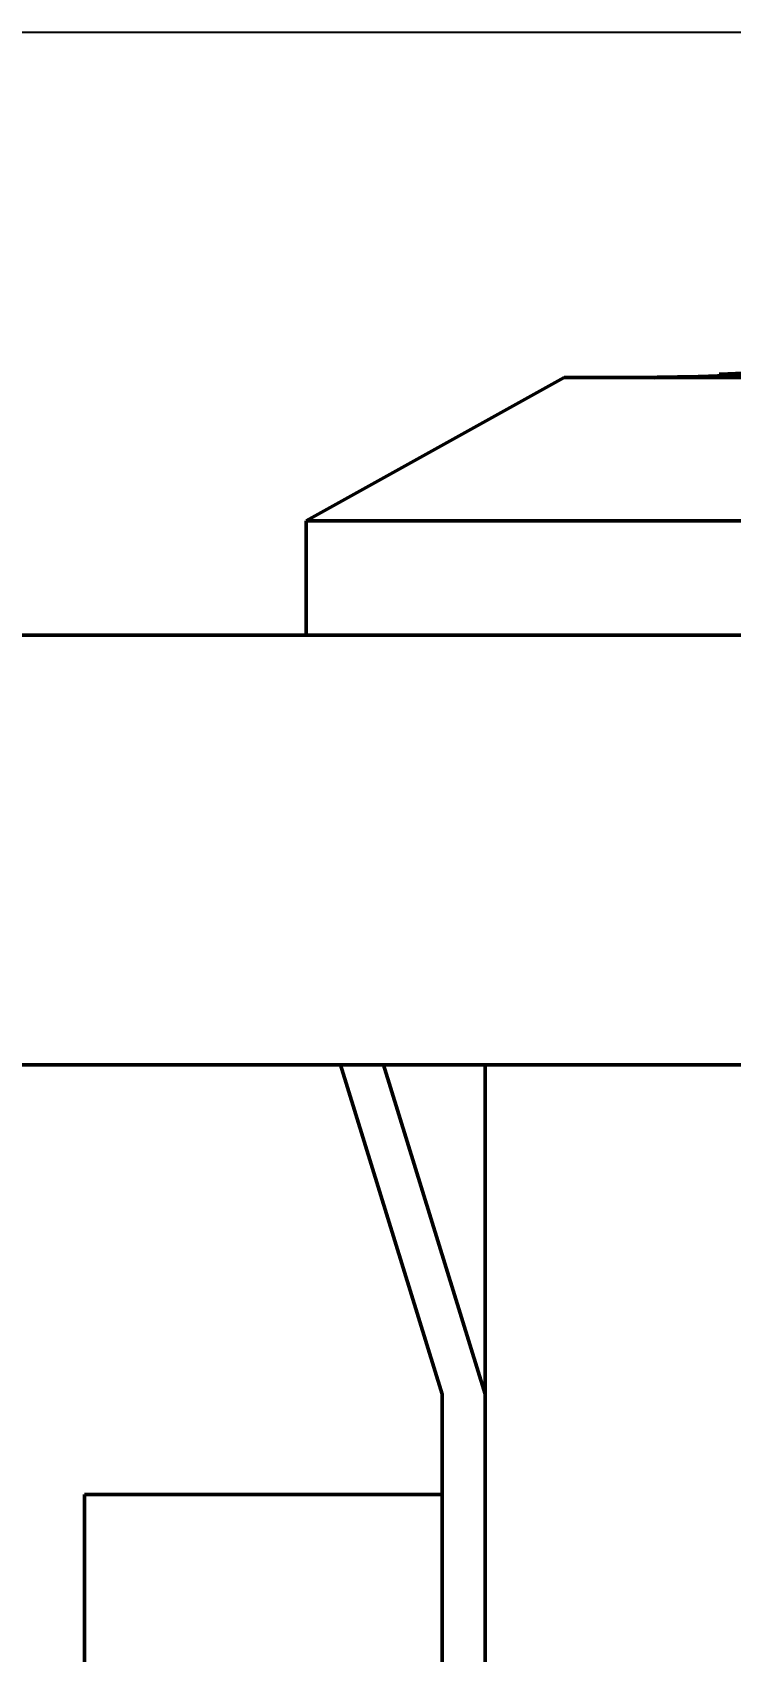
# Model space of a CAD drawing. Header units: millimetres. Extents: x -86 to 841, y -58 to 594.
# Drawn here: x 390.05 to 394.93, y 310.52 to 321.83 of the extents above; entities that cross this region are included whole.
import ezdxf

# ---------------------------------------------------------------- set-up
doc = ezdxf.new("R2010")
doc.units = ezdxf.units.MM
doc.layers.add('Dimension (ISO)', color=7, linetype='Continuous', lineweight=25)
doc.layers.add('Visible (ISO)', color=7, linetype='Continuous', lineweight=50)
doc.styles.add('Note Text (ISO)', font='tahoma.ttf')
doc.dimstyles.new('Default (ISO)', dxfattribs={"dimtxt": 3.5, "dimasz": 2.5, "dimexe": 3.175, "dimexo": 0, "dimgap": 0.762, "dimtad": 1, "dimrnd": 1e-08, "dimtxsty": 'Note Text (ISO)', "dimcen": 0.09, "dimdle": 10, "dimclrd": 256, "dimclre": 256, "dimclrt": 256, "dimadec": 0, "dimazin": 0, "dimtfac": 1.001486, "dimtmove": 0, "dimatfit": 3, "dimfxl": 1, "dimtolj": 1, "dimtzin": 0, "dimlwd": -1, "dimlwe": -1, "dimarcsym": 0})

# ---------------------------------------------------------------- blocks, each defined once
blk = doc.blocks.new('*D15')
at = {"layer": 'Defpoints', "color": 0, "transparency": 16777216}
for p in [(403.259, 321.832), (351.586, 205.621), (382.416, 205.621)]:
    blk.add_point(p, dxfattribs=at)
at = {"layer": 'Dimension (ISO)', "transparency": 16777216}
for p, q in [((403.259, 321.832), (348.411, 321.832)), ((351.586, 319.332), (351.586, 208.121)), ((382.416, 205.621), (348.411, 205.621))]:
    blk.add_line(p, q, dxfattribs=at)
for points in [[(351.169, 319.332), (352.003, 319.332), (351.586, 321.832)], [(351.169, 208.121), (352.003, 208.121), (351.586, 205.621)]]:
    blk.add_solid(points, dxfattribs=at)
at = {"layer": 'Dimension (ISO)', "transparency": 16777216, "insert": (346.381, 257.888), "char_height": 3.5, "attachment_point": 1, "rotation": 90, "style": 'Note Text (ISO)'}
blk.add_mtext('\\A1;116,21', dxfattribs=at)

msp = doc.modelspace()

# ---------------------------------------------------------------- linework, layer by layer
at = {"layer": 'Visible (ISO)'}
for p, q in [((391.966, 318.421), (393.766, 319.421)), ((393.766, 319.421), (405.066, 319.421)), ((394.849, 319.434), (394.849, 319.444)), ((391.966, 318.421), (391.966, 317.621)), ((406.866, 318.421), (391.966, 318.421)), ((416.288, 317.621), (382.416, 317.621)), ((388.916, 314.621), (416.288, 314.621)), ((392.205, 314.621), (392.916, 312.321)), ((393.216, 312.321), (392.505, 314.621)), ((393.216, 309.321), (393.216, 314.621)), ((392.916, 312.321), (392.916, 309.321)), ((390.416, 230.41), (390.416, 311.621)), ((390.416, 311.621), (392.916, 311.621))]:
    msp.add_line(p, q, dxfattribs=at)
for centre, radius, start, end in [((394.166, 337.3), 17.879, 270.8026, 299.9842), ((394.419, 319.222), 0.2, 90.8026, 97.636)]:
    msp.add_arc(centre, radius, start, end, dxfattribs=at)
msp.add_open_spline([(397.822, 319.809), (397.822, 319.809), (397.784, 319.801), (397.635, 319.77), (397.529, 319.749), (397.252, 319.699), (397.093, 319.671), (396.73, 319.615), (396.54, 319.588), (396.146, 319.54), (395.955, 319.52), (395.59, 319.486), (395.428, 319.475), (395.147, 319.457), (395.039, 319.452), (394.887, 319.445), (394.849, 319.444), (394.849, 319.444)], degree=3, knots=[0.5000593, 0.5000593, 0.5000593, 0.5000593, 0.5625, 0.5625, 0.625, 0.625, 0.6875, 0.6875, 0.75, 0.75, 0.8125, 0.8125, 0.875, 0.875, 0.9375, 0.9375, 0.9999403, 0.9999403, 0.9999403, 0.9999403], dxfattribs=at)

# ---------------------------------------------------------------- dimensions: what is measured, and where the dimension line sits
at = {"layer": 'Dimension (ISO)'}
dim = msp.add_linear_dim(base=(351.586, 205.621), p1=(403.259, 321.832), p2=(382.416, 205.621), angle=270, dimstyle='Default (ISO)', override={"dimgap": 0.762, "dimdec": 2, "dimtol": 0, "dimlim": 0, "dimtp": 0, "dimtm": 0, "dimtdec": 2, "dimtofl": 0, "dimatfit": 1}, dxfattribs=at)
dim.commit()
dim.dimension.update_dxf_attribs({"geometry": '*D15', "text_midpoint": (351.586, 264.726), "dimtype": 160})

doc.saveas('drawing.dxf')
